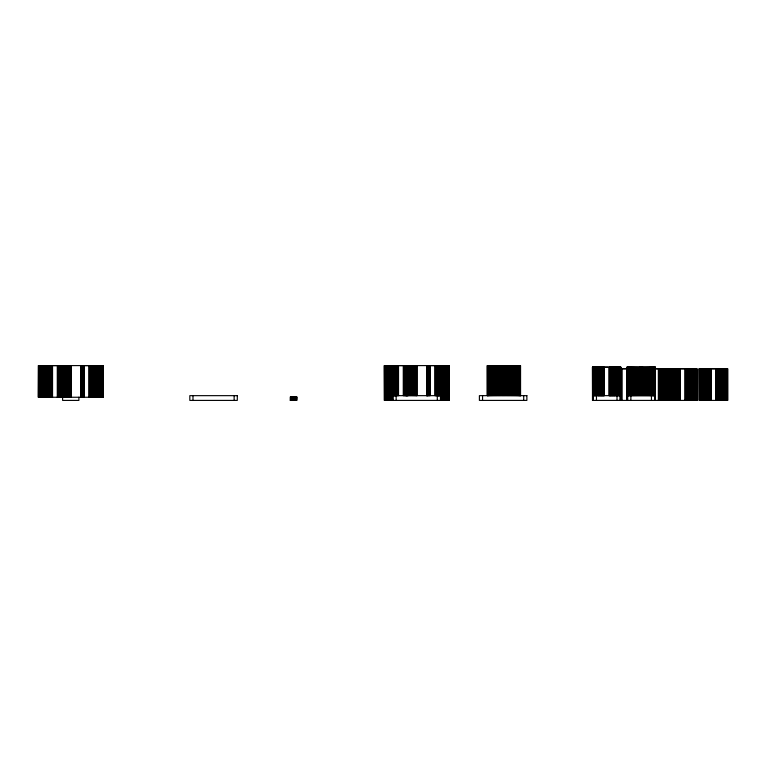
<?xml version="1.0" encoding="UTF-8"?>
<svg xmlns="http://www.w3.org/2000/svg" width="766" height="766" viewBox="0 0 766 766"><rect width="100%" height="100%" fill="white"/><g stroke="black" fill="none" stroke-linecap="round" stroke-linejoin="round"><path stroke-width="1.15" d="M611.431 395.658L611.431 367.173M291.856 398.54L291.731 396.932L291.683 399.938C290.534 396.07 293.215 395.869 292.325 399.938L292.286 396.932L291.999 398.54M295.293 398.54C295.485 395.256 293.876 397.573 294.575 399.938M291.176 400.407C291.023 395.974 292.009 395.639 291.243 399.938L295.915 399.938M296.116 400.407L296.088 396.932L294.087 396.932L295.092 396.941L295.025 398.54M295.686 399.938C295.733 395.984 294.489 395.926 295.485 399.938M295.36 396.932L295.599 400.407M295.839 396.932L295.915 400.407M290.898 400.407L290.975 396.932L292.995 396.932L292.947 399.938M292.698 399.938L292.957 396.932L292.871 399.938M292.899 396.932L292.535 399.938M56.483 365.593L53.352 365.593M88.138 365.593L85.007 365.593M402.466 365.593L399.325 365.593M434.121 365.593L430.98 365.593M505.493 365.593L502.362 365.593M608.281 367.173L605.15 367.173M625.879 368.752L622.748 368.752M642.712 367.173L639.572 367.173M657.534 368.752L655.189 368.848M684.249 368.752L681.118 368.752M715.023 368.752L711.892 368.752M449.163 365.593L384.283 365.593L384.302 400.407L449.163 400.407M487.32 365.593L487.339 395.658L487.31 365.593L520.545 365.593L520.545 395.658M696.926 400.407L592.472 400.407L592.472 367.173L620.948 367.173L620.977 400.407M620.92 368.752L627.249 368.752M655.026 368.752L696.926 368.752L696.868 400.407M699.214 368.752L727.7 368.752L727.7 400.407L699.214 400.407L699.234 368.752L699.281 400.407M593.286 395.658L620.192 395.658M654.624 395.658L627.718 395.658L627.775 367.173M293.148 397.085L293.943 396.932M291.482 398.54L292.545 398.54M294.546 398.54L295.705 398.54M290.324 400.407L296.768 400.407L296.787 396.932L290.324 396.932L290.304 400.407M291.023 396.932L291.3 397.161M291.444 396.932L291.492 400.407M294.68 396.932L294.728 399.938M727.576 368.752L727.585 400.407M727.394 368.752L727.413 400.407M727.269 368.752L727.269 400.407M727.125 368.752L727.125 400.407M726.972 368.752L726.972 400.407M726.79 368.752L726.79 400.407M726.589 368.752L726.589 400.407M726.379 368.752L726.379 400.407M726.139 368.752L726.139 400.407M725.89 368.752L725.89 400.407M725.622 368.752L725.622 400.407M725.335 368.752L725.335 400.407M725.038 368.752L725.038 400.407M724.713 368.752L724.713 400.407M724.377 368.752L724.377 400.407M724.033 368.752L724.033 400.407M723.669 368.752L723.669 400.407M723.286 368.752L723.286 400.407M722.893 368.752L722.893 400.407M722.482 368.752L722.482 400.407M722.07 368.752L722.07 400.407M721.869 368.752L721.869 400.407M721.649 368.752L721.649 400.407M721.428 368.752L721.428 400.407M721.199 368.752L721.199 400.407M720.969 368.752L720.969 400.407M720.729 368.752L720.729 400.407M720.48 368.752L720.48 400.407M720.241 368.752L720.241 400.407M719.992 368.752L719.992 400.407M719.743 368.752L719.743 400.407M719.504 368.752L719.504 400.407M719.264 368.752L719.264 400.407M719.035 368.752L719.035 400.407M718.805 368.752L718.805 400.407M718.585 368.752L718.585 400.407M718.374 368.752L718.374 400.407M718.182 368.752L718.182 400.407M717.809 368.752L717.809 400.407M717.618 368.752L717.618 400.407M717.416 368.752L717.416 400.407M717.215 368.752L717.215 400.407M716.995 368.752L716.995 400.407M716.765 368.752L716.765 400.407M716.536 368.752L716.536 400.407M716.306 368.752L716.306 400.407M716.066 368.752L716.066 400.407M715.827 368.752L715.827 400.407M711.087 368.752L711.087 400.407M710.848 368.752L710.848 400.407M710.609 368.752L710.609 400.407M710.379 368.752L710.379 400.407M710.149 368.752L710.149 400.407M709.919 368.752L709.919 400.407M709.709 368.752L709.709 400.407M709.498 368.752L709.498 400.407M709.297 368.752L709.297 400.407M709.105 368.752L709.105 400.407M708.742 368.752L708.742 400.407M708.54 368.752L708.54 400.407M708.33 368.752L708.33 400.407M708.11 368.752L708.11 400.407M707.88 368.752L707.88 400.407M707.65 368.752L707.65 400.407M707.411 368.752L707.411 400.407M707.171 368.752L707.171 400.407M706.922 368.752L706.922 400.407M706.683 368.752L706.683 400.407M706.434 368.752L706.434 400.407M706.185 368.752L706.185 400.407M705.946 368.752L705.946 400.407M705.716 368.752L705.716 400.407M705.486 368.752L705.486 400.407M705.266 368.752L705.266 400.407M705.055 368.752L705.055 400.407M704.854 368.752L704.854 400.407M704.433 368.752L704.433 400.407M704.021 368.752L704.021 400.407M703.628 368.752L703.628 400.407M703.255 368.752L703.255 400.407M702.882 368.752L702.882 400.407M702.537 368.752L702.537 400.407M702.202 368.752L702.202 400.407M701.886 368.752L701.886 400.407M701.579 368.752L701.579 400.407M701.292 368.752L701.292 400.407M701.024 368.752L701.024 400.407M700.775 368.752L700.775 400.407M700.536 368.752L700.536 400.407M700.325 368.752L700.325 400.407M700.124 368.752L700.124 400.407M699.942 368.752L699.942 400.407M699.789 368.752L699.789 400.407M699.626 368.752L699.645 400.407M699.406 368.752L699.53 400.407M696.801 368.752L696.734 400.407M696.62 368.752L696.62 400.407M696.495 368.752L696.495 400.407M696.351 368.752L696.351 400.407M696.198 368.752L696.198 400.407M696.016 368.752L696.016 400.407M695.825 368.752L695.825 400.407M695.605 368.752L695.605 400.407M695.375 368.752L695.375 400.407M695.116 368.752L695.116 400.407M694.848 368.752L694.848 400.407M694.561 368.752L694.561 400.407M694.264 368.752L694.264 400.407M693.939 368.752L693.939 400.407M693.603 368.752L693.603 400.407M693.259 368.752L693.259 400.407M692.895 368.752L692.895 400.407M692.512 368.752L692.512 400.407M692.119 368.752L692.119 400.407M691.708 368.752L691.708 400.407M691.296 368.752L691.296 400.407M691.095 368.752L691.095 400.407M690.875 368.752L690.875 400.407M690.654 368.752L690.654 400.407M690.425 368.752L690.425 400.407M690.195 368.752L690.195 400.407M689.955 368.752L689.955 400.407M689.706 368.752L689.706 400.407M689.467 368.752L689.467 400.407M689.218 368.752L689.218 400.407M688.969 368.752L688.969 400.407M688.73 368.752L688.73 400.407M688.49 368.752L688.49 400.407M688.261 368.752L688.261 400.407M688.031 368.752L688.031 400.407M687.811 368.752L687.811 400.407M687.6 368.752L687.6 400.407M687.408 368.752L687.408 400.407M687.035 368.752L687.035 400.407M686.853 368.752L686.853 400.407M686.652 368.752L686.652 400.407M686.441 368.752L686.441 400.407M686.221 368.752L686.221 400.407M685.991 368.752L685.991 400.407M685.762 368.752L685.762 400.407M685.532 368.752L685.532 400.407M685.292 368.752L685.292 400.407M685.063 368.752L685.063 400.407M680.313 368.752L680.313 400.407M680.074 368.752L680.074 400.407M679.835 368.752L679.835 400.407M679.605 368.752L679.605 400.407M679.375 368.752L679.375 400.407M679.145 368.752L679.145 400.407M678.935 368.752L678.935 400.407M678.724 368.752L678.724 400.407M678.523 368.752L678.523 400.407M678.331 368.752L678.331 400.407M677.967 368.752L677.967 400.407M677.766 368.752L677.766 400.407M677.556 368.752L677.556 400.407M677.336 368.752L677.336 400.407M677.115 368.752L677.115 400.407M676.876 368.752L676.876 400.407M676.637 368.752L676.637 400.407M676.397 368.752L676.397 400.407M676.148 368.752L676.148 400.407M675.909 368.752L675.909 400.407M675.66 368.752L675.66 400.407M675.411 368.752L675.411 400.407M675.172 368.752L675.172 400.407M674.942 368.752L674.942 400.407M674.712 368.752L674.712 400.407M674.492 368.752L674.492 400.407M674.281 368.752L674.281 400.407M674.08 368.752L674.08 400.407M673.659 368.752L673.659 400.407M673.247 368.752L673.247 400.407M672.854 368.752L672.854 400.407M672.481 368.752L672.481 400.407M672.117 368.752L672.117 400.407M671.763 368.752L671.763 400.407M671.428 368.752L671.428 400.407M671.112 368.752L671.112 400.407M670.805 368.752L670.805 400.407M670.518 368.752L670.518 400.407M670.25 368.752L670.25 400.407M670.001 368.752L670.001 400.407M669.762 368.752L669.762 400.407M669.551 368.752L669.551 400.407M669.35 368.752L669.35 400.407M669.178 368.752L669.178 400.407M669.015 368.752L668.986 400.407M668.852 368.752L668.823 400.407M668.756 368.752L668.651 400.407M668.498 368.752L668.507 400.407M668.306 368.752L668.306 400.407M667.76 368.752L667.76 400.407M667.186 368.752L667.186 400.407M666.592 368.752L666.592 400.407M665.97 368.752L665.97 400.407M665.692 368.752L665.692 400.407M665.405 368.752L665.405 400.407M665.099 368.752L665.099 400.407M664.783 368.752L664.783 400.407M664.457 368.752L664.457 400.407M664.122 368.752L664.122 400.407M663.796 368.752L663.796 400.407M663.471 368.752L663.471 400.407M663.145 368.752L663.145 400.407M662.839 368.752L662.839 400.407M662.542 368.752L662.542 400.407M662.255 368.752L662.255 400.407M661.996 368.752L661.996 400.407M661.757 368.752L661.757 400.407M661.546 368.752L661.546 400.407M661.355 368.752L661.355 400.407M661.048 368.752L661.048 400.407M660.867 368.752L660.867 400.407M660.656 368.752L660.656 400.407M660.426 368.752L660.426 400.407M660.168 368.752L660.168 400.407M659.89 368.752L659.89 400.407M659.603 368.752L659.603 400.407M659.296 368.752L659.296 400.407M658.99 368.752L658.99 400.407M658.664 368.752L658.664 400.407M658.339 368.752L658.339 400.407M655.361 400.407L655.37 367.173L626.904 367.173L626.923 400.407L627.095 367.173M655.189 367.173L655.275 400.407M655.093 367.173L655.093 400.407M654.978 367.173L654.978 400.407M654.844 367.173L654.844 400.407M654.681 367.173L654.624 400.407M654.509 367.173L654.509 395.658M654.317 367.173L654.317 395.658M654.107 367.173L654.107 395.658M653.877 367.173L653.877 395.658M653.628 367.173L653.628 395.658M653.36 367.173L653.36 395.658M653.072 367.173L653.072 395.658M652.776 367.173L652.776 395.658M652.46 367.173L652.46 395.658M652.125 367.173L652.125 395.658M651.78 367.173L651.78 395.658M651.416 367.173L651.454 400.407M651.043 367.173L651.043 395.658M650.65 367.173L650.65 395.658M650.248 367.173L650.248 395.658M649.827 367.173L649.827 395.658M649.405 367.173L649.405 395.658M648.965 367.173L648.965 395.658M648.505 367.173L648.505 395.658M648.046 367.173L648.046 395.658M647.576 367.173L647.576 395.658M647.098 367.173L647.098 395.658M646.609 367.173L646.609 395.658M646.111 367.173L646.111 395.658M645.604 367.173L645.604 395.658M645.096 367.173L645.096 395.658M644.579 367.173L644.579 395.658M644.062 367.173L644.062 395.658M643.536 367.173L643.536 395.658M643.009 367.173L643.009 395.658M642.473 367.173L642.473 395.658M641.946 367.173L641.946 395.658M641.41 367.173L641.41 395.658M640.874 367.173L640.874 395.658M640.347 367.173L640.347 395.658M639.811 367.173L639.811 395.658M639.284 367.173L639.284 395.658M638.748 367.173L638.748 395.658M638.231 367.173L638.231 395.658M637.705 367.173L637.705 395.658M637.188 367.173L637.188 395.658M636.68 367.173L636.68 395.658M636.182 367.173L636.182 395.658M635.684 367.173L635.684 395.658M635.196 367.173L635.196 395.658M634.708 367.173L634.708 395.658M634.238 367.173L634.238 395.658M633.779 367.173L633.779 395.658M633.329 367.173L633.329 395.658M632.888 367.173L632.888 395.658M632.457 367.173L632.457 395.658M632.036 367.173L632.036 395.658M631.634 367.173L631.634 395.658M631.241 367.173L631.241 395.658M630.868 367.173L630.878 400.407M630.504 367.173L630.504 395.658M630.159 367.173L630.159 395.658M629.824 367.173L629.824 395.658M629.508 367.173L629.508 395.658M629.212 367.173L629.212 395.658M628.924 367.173L628.924 395.658M628.656 367.173L628.656 395.658M628.407 367.173L628.407 395.658M628.177 367.173L628.177 395.658M627.967 367.173L627.967 395.658M627.603 367.173L627.718 400.407M627.44 367.173L627.44 400.407M627.306 367.173L627.306 400.407M627.191 367.173L627.191 400.407M626.684 368.752L626.684 400.407M621.935 368.752L621.935 400.407M621.619 368.752L621.619 400.407M621.293 368.752L621.293 400.407M620.824 400.407L620.747 367.173L620.642 400.407M620.527 367.173L620.527 400.407M620.383 367.173L620.383 400.407M620.221 367.173L620.192 400.407M620.048 367.173L620.048 395.658M619.847 367.173L619.847 395.658M619.637 367.173L619.637 395.658M619.397 367.173L619.397 395.658M619.148 367.173L619.148 395.658M618.88 367.173L618.88 395.658M618.593 367.173L618.593 395.658M618.286 367.173L618.286 395.658M617.971 367.173L617.971 395.658M617.635 367.173L617.635 395.658M617.281 367.173L617.281 395.658M616.917 367.173L617.023 400.407M616.544 367.173L616.544 395.658M616.151 367.173L616.151 395.658M615.74 367.173L615.74 395.658M615.318 367.173L615.318 395.658M615.117 367.173L615.117 395.658M614.907 367.173L614.907 395.658M614.686 367.173L614.686 395.658M614.456 367.173L614.456 395.658M614.217 367.173L614.217 395.658M613.978 367.173L613.978 395.658M613.738 367.173L613.738 395.658M613.489 367.173L613.489 395.658M613.25 367.173L613.25 395.658M613.001 367.173L613.001 395.658M612.762 367.173L612.762 395.658M612.522 367.173L612.522 395.658M612.283 367.173L612.283 395.658M612.063 367.173L612.063 395.658M611.842 367.173L611.842 395.658M611.632 367.173L611.632 395.658M611.067 367.173L611.067 395.658M610.875 367.173L610.875 395.658M610.674 367.173L610.674 395.658M610.464 367.173L610.464 395.658M610.243 367.173L610.243 395.658M610.023 367.173L610.023 395.658M609.793 367.173L609.793 395.658M609.564 367.173L609.564 395.658M609.324 367.173L609.324 395.658M609.085 367.173L609.085 395.658M604.336 367.173L604.336 395.658M604.106 367.173L604.106 395.658M603.867 367.173L603.867 395.658M603.627 367.173L603.627 395.658M603.397 367.173L603.397 395.658M603.177 367.173L603.177 395.658M602.957 367.173L602.957 395.658M602.746 367.173L602.746 395.658M602.545 367.173L602.545 395.658M602.354 367.173L602.354 395.658M601.99 367.173L601.99 395.658M601.789 367.173L601.789 395.658M601.588 367.173L601.588 395.658M601.367 367.173L601.367 395.658M601.138 367.173L601.138 395.658M600.908 367.173L600.908 395.658M600.668 367.173L600.668 395.658M600.429 367.173L600.429 395.658M600.18 367.173L600.18 395.658M599.931 367.173L599.931 395.658M599.692 367.173L599.692 395.658M599.443 367.173L599.443 395.658M599.203 367.173L599.203 395.658M598.964 367.173L598.964 395.658M598.744 367.173L598.744 395.658M598.514 367.173L598.514 395.658M598.303 367.173L598.303 395.658M598.102 367.173L598.102 395.658M597.681 367.173L597.681 395.658M597.279 367.173L597.279 395.658M596.886 367.173L596.886 395.658M596.503 367.173L596.503 395.658M596.455 395.658L596.455 400.407M596.139 367.173L596.139 395.658M595.795 367.173L595.795 395.658M595.46 367.173L595.46 395.658M595.134 367.173L595.134 395.658M594.837 367.173L594.837 395.658M594.55 367.173L594.55 395.658M594.282 367.173L594.282 395.658M594.023 367.173L594.023 395.658M593.794 367.173L593.794 395.658M593.573 367.173L593.573 395.658M593.382 367.173L593.286 400.407M593.2 367.173L593.2 400.407M593.037 367.173L593.037 400.407M592.903 367.173L592.903 400.407M592.779 367.173L592.683 400.407M592.491 367.173L592.597 400.407M523.714 395.658L523.714 400.407M520.44 365.593L520.44 395.658M520.325 365.593L520.325 395.658M520.171 365.593L520.171 395.658M519.97 365.593L519.97 395.658M519.731 365.593L519.731 395.658M519.453 365.593L519.453 395.658M519.137 365.593L519.137 395.658M518.783 365.593L518.783 395.658M518.39 365.593L518.39 395.658M517.96 365.593L517.96 395.658M517.49 365.593L517.49 395.658M516.993 365.593L516.993 395.658M516.466 365.593L516.466 395.658M515.901 365.593L515.901 395.658M515.307 365.593L515.307 395.658M514.685 365.593L514.685 395.658M514.034 365.593L514.034 395.658M513.354 365.593L513.354 395.658M512.655 365.593L512.655 395.658M511.937 365.593L511.937 395.658M511.19 365.593L511.19 395.658M510.434 365.593L510.434 395.658M509.658 365.593L509.658 395.658M508.863 365.593L508.863 395.658M508.059 365.593L508.059 395.658M507.245 365.593L507.245 395.658M506.422 365.593L506.422 395.658M505.598 365.593L505.598 395.658M504.765 365.593L504.765 395.658M503.923 365.593L503.923 395.658M503.09 365.593L503.09 395.658M502.257 365.593L502.257 395.658M501.424 365.593L501.424 395.658M500.61 365.593L500.61 395.658M499.796 365.593L499.796 395.658M498.992 365.593L498.992 395.658M498.197 365.593L498.197 395.658M497.421 365.593L497.421 395.658M496.655 365.593L496.655 395.658M495.918 365.593L495.918 395.658M495.2 365.593L495.2 395.658M494.491 365.593L494.491 395.658M493.821 365.593L493.821 395.658M493.17 365.593L493.17 395.658M492.548 365.593L492.548 395.658M491.954 365.593L491.954 395.658M491.389 365.593L491.389 395.658M490.853 365.593L490.853 395.658M490.355 365.593L490.355 395.658M489.895 365.593L489.895 395.658M489.464 365.593L489.464 395.658M489.072 365.593L489.072 395.658M488.718 365.593L488.718 395.658M488.392 365.593L488.392 395.658M488.114 365.593L488.114 395.658M487.885 365.593L487.885 395.658M487.683 365.593L487.683 395.658M487.53 365.593L487.53 395.658M482.561 395.658L482.561 400.407M449.067 365.593L449.039 400.407M448.933 365.593L448.886 400.407M448.445 365.593L448.445 400.407M448.139 365.593L448.139 400.407M447.775 365.593L447.775 400.407M447.363 365.593L447.363 400.407M446.904 365.593L446.904 400.407M446.387 365.593L446.387 400.407M445.831 365.593L445.831 400.407M445.228 365.593L445.228 400.407M444.577 365.593L444.577 400.407M443.887 365.593L443.887 400.407M443.16 365.593L443.16 400.407M442.394 365.593L442.394 400.407M441.599 365.593L441.599 400.407M440.776 365.593L440.776 400.407M440.46 400.407L440.46 395.658L392.987 395.658L392.987 400.407M439.914 365.593L439.914 395.658M439.713 365.593L439.713 395.658M439.512 365.593L439.512 395.658M439.291 365.593L439.291 395.658M439.081 365.593L439.081 395.658M438.88 365.593L438.88 395.658M438.688 365.593L438.688 395.658M438.516 365.593L438.516 395.658M438.372 365.593L438.372 395.658M438.162 365.593L438.248 395.658M438.066 365.593L438.085 395.658M437.98 365.593L437.846 395.658M437.664 365.593L437.664 395.658M437.434 365.593L437.434 395.658M437.3 395.658L437.3 400.407M437.166 365.593L437.166 395.658M436.85 365.593L436.85 395.658M436.505 365.593L436.505 395.658M436.132 365.593L436.132 395.658M435.739 365.593L435.739 395.658M435.337 365.593L435.337 395.658M434.925 365.593L434.925 395.658M430.176 365.593L430.176 395.658M429.764 365.593L429.764 395.658M429.353 365.593L429.353 395.658M428.96 365.593L428.96 395.658M428.596 365.593L428.596 395.658M428.251 365.593L428.251 395.658M427.935 365.593L427.935 395.658M427.667 365.593L427.667 395.658M427.438 365.593L427.438 395.658M427.256 365.593L427.256 395.658M427.035 365.593L427.122 395.658M426.873 365.593L426.949 395.658M426.767 365.593L426.767 395.658M426.643 365.593L426.643 395.658M417.02 365.593L417.02 395.658M416.761 365.593L416.761 395.658M416.445 365.593L416.445 395.658M416.082 365.593L416.082 395.658M415.67 365.593L415.67 395.658M415.21 365.593L415.21 395.658M414.693 365.593L414.693 395.658M414.138 365.593L414.138 395.658M413.535 365.593L413.535 395.658M412.893 365.593L412.893 395.658M412.204 365.593L412.204 395.658M411.486 365.593L411.486 395.658M410.72 365.593L410.72 395.658M409.934 365.593L409.934 395.658M409.111 365.593L409.111 395.658M408.259 365.593L408.259 395.658M408.067 365.593L408.067 395.658M407.857 365.593L407.857 395.658M407.636 365.593L407.636 395.658M407.426 365.593L407.426 395.658M407.225 365.593L407.225 395.658M407.033 365.593L407.033 395.658M406.861 365.593L406.861 395.658M406.593 365.593L406.717 395.658M406.411 365.593L406.44 395.658M406.325 365.593L406.325 395.658M406.191 365.593L406.191 395.658M406.009 365.593L406.009 395.658M405.779 365.593L405.779 395.658M405.511 365.593L405.511 395.658M405.195 365.593L405.195 395.658M404.85 365.593L404.85 395.658M404.486 365.593L404.486 395.658M404.094 365.593L404.094 395.658M403.682 365.593L403.682 395.658M403.27 365.593L403.27 395.658M398.521 365.593L398.521 395.658M398.109 365.593L398.109 395.658M397.707 365.593L397.707 395.658M397.315 365.593L397.315 395.658M396.941 365.593L396.941 395.658M396.596 365.593L396.596 395.658M396.281 365.593L396.281 395.658M396.146 395.658L396.146 400.407M396.012 365.593L396.012 395.658M395.783 365.593L395.783 395.658M395.601 365.593L395.601 395.658M395.467 365.593L395.467 395.658M395.342 365.593L395.361 395.658M395.074 365.593L395.199 395.658M394.93 365.593L394.93 395.658M394.758 365.593L394.758 395.658M394.567 365.593L394.567 395.658M394.366 365.593L394.366 395.658M394.155 365.593L394.155 395.658M393.935 365.593L393.935 395.658M393.734 365.593L393.734 395.658M393.533 365.593L393.533 395.658M392.671 365.593L392.671 400.407M391.847 365.593L391.847 400.407M391.053 365.593L391.053 400.407M390.287 365.593L390.287 400.407M389.559 365.593L389.559 400.407M388.869 365.593L388.869 400.407M388.218 365.593L388.218 400.407M387.615 365.593L387.615 400.407M387.06 365.593L387.06 400.407M386.543 365.593L386.543 400.407M386.083 365.593L386.083 400.407M385.671 365.593L385.671 400.407M385.308 365.593L385.308 400.407M385.001 365.593L385.001 400.407M384.743 365.593L384.714 400.407M384.542 365.593L384.551 400.407L384.408 365.593M296.748 396.932L296.643 400.407M296.605 396.932L296.452 400.407M296.404 396.932L296.327 400.407M296.174 396.932L296.203 400.407M294.891 396.932L294.891 399.938M293.483 396.932L293.435 399.938M293.282 396.932L293.34 399.938M293.148 396.932L293.158 399.938M290.764 396.932L290.831 400.407M290.64 396.932L290.63 400.407M290.525 396.932L290.486 400.407M234.137 395.658L234.137 400.407M192.984 395.658L192.984 400.407M102.922 365.593L102.922 397.248M102.721 365.593L102.721 397.248M102.472 365.593L102.472 397.248M102.165 365.593L102.165 397.248M101.801 365.593L101.801 397.248M101.39 365.593L101.39 397.248M100.921 365.593L100.921 397.248M100.413 365.593L100.413 397.248M99.848 365.593L99.848 397.248M99.245 365.593L99.245 397.248M98.594 365.593L98.594 397.248M97.904 365.593L97.904 397.248M97.177 365.593L97.177 397.248M96.42 365.593L96.42 397.248M95.616 365.593L95.616 397.248M94.793 365.593L94.793 397.248M93.94 365.593L93.94 397.248M93.739 365.593L93.739 397.248M93.529 365.593L93.529 397.248M93.318 365.593L93.318 397.248M93.107 365.593L93.107 397.248M92.897 365.593L92.897 397.248M92.705 365.593L92.705 397.248M92.533 365.593L92.533 397.248M92.389 365.593L92.389 397.248M92.274 397.248L92.179 365.593L92.112 397.248M92.006 365.593L91.872 397.248M91.69 365.593L91.69 397.248M91.46 365.593L91.46 397.248M91.183 365.593L91.183 397.248M90.876 365.593L90.876 397.248M90.532 365.593L90.532 397.248M90.158 365.593L90.158 397.248M89.766 365.593L89.766 397.248M89.354 365.593L89.354 397.248M88.942 365.593L88.942 397.248M84.193 365.593L84.193 397.248M83.781 365.593L83.781 397.248M83.379 365.593L83.379 397.248M82.987 365.593L82.987 397.248M82.613 365.593L82.613 397.248M82.268 365.593L82.268 397.248M81.962 365.593L81.962 397.248M81.684 365.593L81.684 397.248M81.455 365.593L81.455 397.248M81.273 365.593L81.273 397.248M81.139 365.593L81.033 397.248M80.966 365.593L80.89 397.248M80.794 365.593L80.794 397.248M80.66 365.593L80.66 397.248M78.898 397.248L78.898 400.407L62.611 400.407L62.611 397.248M71.047 365.593L71.047 397.248M70.778 365.593L70.778 397.248M70.472 365.593L70.472 397.248M70.108 365.593L70.108 397.248M69.687 365.593L69.687 397.248M69.227 365.593L69.227 397.248M68.72 365.593L68.72 397.248M68.155 365.593L68.155 397.248M67.552 365.593L67.552 397.248M66.91 365.593L66.91 397.248M66.221 365.593L66.221 397.248M65.503 365.593L65.503 397.248M64.746 365.593L64.746 397.248M63.951 365.593L63.951 397.248M63.138 365.593L63.138 397.248M62.285 365.593L62.285 397.248M62.084 365.593L62.084 397.248M61.874 365.593L61.874 397.248M61.663 365.593L61.663 397.248M61.452 365.593L61.452 397.248M61.242 365.593L61.242 397.248M61.06 365.593L61.06 397.248M60.887 365.593L60.887 397.248M60.734 397.248L60.619 365.593L60.457 397.248M60.351 365.593L60.351 397.248M60.217 365.593L60.217 397.248M60.035 365.593L60.035 397.248M59.805 365.593L59.805 397.248M59.528 365.593L59.528 397.248M59.221 365.593L59.221 397.248M58.877 365.593L58.877 397.248M58.503 365.593L58.503 397.248M58.111 365.593L58.111 397.248M57.709 365.593L57.709 397.248M57.287 365.593L57.287 397.248M52.548 365.593L52.548 397.248M52.126 365.593L52.126 397.248M51.724 365.593L51.724 397.248M51.332 365.593L51.332 397.248M50.958 365.593L50.958 397.248M50.613 365.593L50.613 397.248M50.307 365.593L50.307 397.248M50.029 365.593L50.029 397.248M49.8 365.593L49.8 397.248M49.618 365.593L49.618 397.248M49.484 365.593L49.484 397.248L49.359 365.593M49.215 365.593L49.101 397.248M48.947 365.593L48.947 397.248M48.785 365.593L48.785 397.248M48.593 365.593L48.593 397.248M48.382 365.593L48.382 397.248M48.172 365.593L48.172 397.248M47.961 365.593L47.961 397.248M47.751 365.593L47.751 397.248M47.549 365.593L47.549 397.248M46.697 365.593L46.697 397.248M45.864 365.593L45.864 397.248M45.07 365.593L45.07 397.248M44.304 365.593L44.304 397.248M43.576 365.593L43.576 397.248M42.896 365.593L42.896 397.248M42.245 365.593L42.245 397.248M41.642 365.593L41.642 397.248M41.077 365.593L41.077 397.248M40.569 365.593L40.569 397.248M40.1 365.593L40.1 397.248M39.688 365.593L39.688 397.248M39.325 365.593L39.325 397.248M39.018 365.593L39.018 397.248M38.76 365.593L38.76 397.248M38.568 397.248L38.578 365.593L38.405 397.248M103.19 365.593L38.3 365.593L38.3 397.248L103.19 397.248L103.171 365.593M237.297 395.658L189.824 395.658L189.824 400.407L237.297 400.407L237.297 395.658M526.874 395.658L479.392 395.658L479.392 400.407L526.874 400.407L526.874 395.658M448.704 400.407L448.732 365.593L448.675 400.407"/></g></svg>
